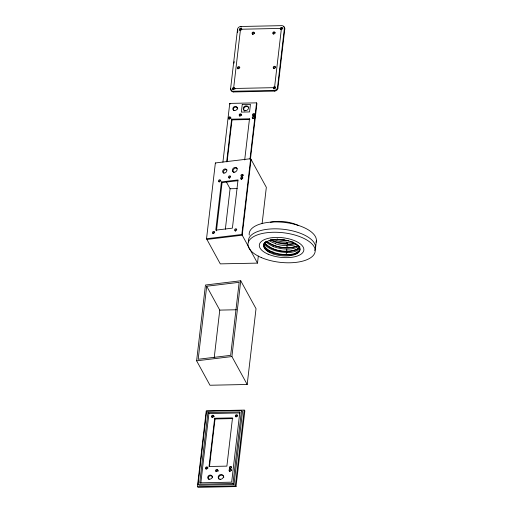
<?xml version="1.0" encoding="UTF-8"?>
<svg xmlns="http://www.w3.org/2000/svg" width="513" height="513" viewBox="0 0 513 513"><rect width="100%" height="100%" fill="white"/><g stroke="black" fill="none" stroke-linecap="round" stroke-linejoin="round"><path stroke-width="0.77" d="M258.334 256.006L257.5 263.111L220.295 263.874L206.534 238.737L215.37 162.954L250.665 158.703L266.337 187.328L262.105 223.642M196.614 360.812L205.45 285.029L240.744 280.778L256.025 308.691L247.189 384.481L209.984 385.244L196.614 360.812L231.908 356.561L247.189 384.481M206.701 286.235L198.185 359.267L230.658 355.355L239.167 282.323L206.701 286.235L219.769 310.108L214.216 357.734M230.619 88.557L237.525 29.305A3.091 2.648 -28.7 0 1 240.821 26.49L281.746 25.65A3.091 2.648 -28.7 0 1 284.401 28.343L284.786 29.042L277.879 88.294A3.091 2.648 -28.7 0 1 274.583 91.109L233.652 91.949A3.091 2.648 -28.7 0 1 230.997 89.249L230.619 88.557A3.091 2.648 -28.7 0 0 233.274 91.25L233.652 91.949M234.037 63.182L234.223 61.605M237.628 32.37L237.814 30.793M222.905 162.185L229.753 103.402L256.545 102.856L256.923 103.555L250.447 159.158M221.411 181.923L215.787 230.151L232.402 228.15L238.026 179.922L221.411 181.923L222.078 182.602L216.454 230.831M226.65 161.864L231.632 119.176L249.491 118.811L249.869 119.503L232.011 119.869L231.632 119.176M227.124 161.775L232.011 119.869M225.354 229.221L230.074 188.739L226.233 181.717M197.402 486.657L206.239 410.875L244.182 410.099L244.861 410.791L236.025 486.574L198.082 487.35L197.402 486.657L235.345 485.882L236.025 486.574M198.082 484.234L206.598 411.202L241.501 410.49L242.502 411.503L233.992 484.535L199.082 485.247L198.082 484.234L232.992 483.515L233.992 484.535M207.925 412.548L199.73 482.823L231.664 482.169L239.853 411.894L207.925 412.548L208.926 413.568L240.052 412.933M200.82 483.054L208.926 413.568M214.652 418.262L209.028 466.49L226.887 466.125L232.511 417.896L214.652 418.262L215.037 418.961L209.503 466.394M244.695 159.921L249.491 118.811M249.972 159.254L256.545 102.856M257.5 263.111L241.828 234.486L250.665 158.703M251.056 159.415L242.219 235.198L206.925 239.449M231.908 356.561L240.744 280.778M277.879 88.294L277.495 87.595L284.401 28.343M232.992 483.515L241.501 410.49M235.345 485.882L244.182 410.099M277.135 239.404L277.212 238.731M286.177 254.448L286.376 252.749L287.017 252.749M286.78 249.305L286.581 251.004L287.286 251.004M286.979 247.561L287.177 245.862L286.632 245.849M287.383 244.117L287.581 242.418A18.019 7.759 8.7 0 1 286.427 242.367M287.819 240.353L286.703 240.642M315.501 248.375L316.386 240.764M299.765 247.516C289.659 254.762 272.852 251.761 264.618 242.854M298.419 245.4C288.486 249.908 275.641 248.016 266.972 241.443M295.174 243.297C286.857 245.265 277.757 243.912 270.261 239.866M222.078 182.602L237.897 180.698M206.534 238.737L241.828 234.486M233.274 91.25L274.199 90.41A3.091 2.648 -28.7 0 0 277.495 87.595M230.074 188.739L237.243 188.592M219.769 310.108L236.48 309.762M215.037 418.961L232.896 418.595M273.076 253.89A13.646 6.002 6.6 0 1 270.184 252.646L269.909 252.479A18 7.919 6.6 0 1 267.792 241.168A18 7.919 6.6 0 1 292.718 242.348L293.289 242.559A16.23 7.144 6.6 0 1 299.489 247.49M273.128 253.929L273.596 254.089A18.211 8.016 6.6 0 0 292.641 255.243A18.211 8.016 6.6 0 0 299.746 247.997M273.455 252.191L272.666 251.889M273.224 246.727L272.935 246.612M292.718 242.348L293.237 242.566M240.821 26.49L241.206 27.189M274.199 90.41L274.583 91.109M237.525 29.305L237.904 30.004M229.753 103.402L230.138 104.101M215.37 162.954L215.755 163.666M299.669 247.49C301.606 252.877 293.943 254.679 290.012 254.948C280.752 255.288 267.831 254.127 263.419 244.752M283.388 26.593A3.091 2.648 -28.7 0 1 284.786 29.042M273.961 89.025A1.161 0.994 -28.7 0 1 275.699 87.537M280.726 29.504A1.161 0.994 -28.7 0 1 281.566 28.132A1.161 0.994 -28.7 0 1 282.913 28.799M239.885 30.523A1.161 0.994 -28.7 0 1 240.373 29.087A1.161 0.994 -28.7 0 1 241.886 29.356M232.87 89.499A1.161 0.994 -28.7 0 1 233.838 88.191A1.161 0.994 -28.7 0 1 235.095 88.98M273.217 34.089A1.167 1 -28.7 0 1 275.218 32.915M252.467 34.166A1.154 0.994 -28.7 0 1 253.364 32.819A1.154 0.994 -28.7 0 1 254.672 33.55M252.781 34.634A1.154 0.994 -28.7 0 1 252.646 34.512M237.987 68.96A1.167 1 -28.7 0 1 239.815 67.549M273.653 68.505A1.167 1 -28.7 0 1 274.263 67.12A1.167 1 -28.7 0 1 275.725 67.434M229.067 119.285A1.161 0.994 -28.7 0 1 229.478 117.663A1.161 0.994 -28.7 0 1 231.049 118.234M252.806 118.721A1.161 0.994 -28.7 0 1 253.108 117.285A1.161 0.994 -28.7 0 1 254.647 117.33A1.161 0.994 -28.7 0 1 254.454 118.766M239.68 116.156A1.161 0.994 -28.7 0 1 240.27 114.662A1.161 0.994 -28.7 0 1 241.764 115.168M252.992 115.701A1.161 0.994 -28.7 0 1 253.627 114.405A1.161 0.994 -28.7 0 1 255.038 114.656A1.161 0.994 -28.7 0 1 254.775 116.009M254.48 116.201A1.161 0.994 -28.7 0 1 253.55 116.265M233.595 110.487A2.315 1.988 -28.7 0 1 234.96 107.217A2.315 1.988 -28.7 0 1 237.711 109.102M244.836 111.09A2.706 2.315 -28.7 0 1 244.534 107.352A2.706 2.315 -28.7 0 1 248.613 107.563M269.934 252.467A18.019 8.272 8.4 0 1 268.645 251.742M283.913 239.385A17.769 7.817 6.6 0 1 283.195 239.321M288.71 240.777A18.019 7.759 8.7 0 1 287.844 240.777M286.786 240.841A18.019 8.195 8.6 0 1 277.732 239.494M284.138 239.712A18 7.919 6.6 0 1 281.284 239.398M296.61 244.226A18.019 7.438 7.7 0 1 287.1 245.721M287.062 247.715A18.019 8.176 8.6 0 1 273.269 245.124M298.021 245.413A18.019 7.766 8.7 0 1 287.094 247.76M273.019 245.009A18.019 8.413 5.6 0 1 266.638 241.219M286.562 245.695A18.019 7.798 8.8 0 1 275.462 243.803M275.654 243.617A18.019 8.157 8.6 0 1 269.043 240.52M286.652 249.068A18.019 7.753 8.7 0 1 273.461 246.618M297.463 247.022A18.019 7.438 7.7 0 1 286.671 249.113M286.677 251.197A18.019 8.445 7.4 0 1 264.605 242.367M273.288 246.381A18.019 8.202 8.5 0 1 266.144 241.815M286.196 252.396A18.019 7.766 8.7 0 1 264.721 244.111M286.183 254.461A18.019 7.778 8.7 0 1 284.67 254.41M296.629 252.633A18.019 7.753 8.7 0 1 286.273 254.628M264.394 245.817A18.019 8.426 5.7 0 1 263.945 243.425M272.525 251.986A18.019 8.445 7.4 0 1 264.49 246.048M284.715 254.538A18.019 8.137 8.7 0 1 273.307 252.3M264.727 244.008A18.019 8.458 7.2 0 1 264.426 243.309M292.872 241.867A18.019 7.458 7.8 0 1 287.485 242.251M287.056 243.463A18.019 7.766 8.7 0 1 270.851 239.545M295.347 243.374A18.019 7.753 8.7 0 1 287.517 244.355M286.363 242.207A18.019 7.804 8.8 0 1 274.218 239.757M274.102 239.834A18.019 8.182 8.6 0 1 272.756 239.263M296.661 249.356A18.019 7.727 8.7 0 1 287.376 251.146M299.412 247.183A18.019 7.445 7.7 0 1 296.732 249.376M297.944 251.691A18.019 7.451 7.8 0 1 296.54 252.595M299.028 247.112A18.019 7.406 7.4 0 1 298.04 251.716M293.07 242.63A18.019 7.4 6 0 1 298.855 246.83M298.752 246.208A18.019 7.4 6 0 1 297.809 246.913M299.759 246.477A18.019 7.4 6 0 1 296.059 250.966M296.104 250.979A18.019 7.477 7.9 0 1 286.914 252.588M268.767 251.697A18.019 8.323 8.2 0 1 264.477 247.753M264.419 247.555A18.019 8.452 7.3 0 1 265.946 241.36M270.364 222.238A22.399 9.856 6.6 0 1 298.483 225.579M248.452 241.969A33.794 14.871 6.6 0 1 284.632 229.433A33.794 14.871 6.6 0 1 314.745 250.511M249.254 235.082A33.794 14.871 6.6 0 1 283.753 222.347A33.794 14.871 6.6 0 1 316.136 242.2M230.914 469.132A1.161 0.994 -28.7 0 1 230.51 469.145M229.786 468.619A1.161 0.994 -28.7 0 1 231.626 467.305M205.976 469.106A1.161 0.994 -28.7 0 1 206.559 467.728A1.161 0.994 -28.7 0 1 208.021 468.023M211.959 417.338A1.161 0.994 -28.7 0 1 212.901 415.94A1.161 0.994 -28.7 0 1 214.165 416.825M235.775 416.851A1.161 0.994 -28.7 0 1 237.795 415.78M229.401 471.184A1.161 0.994 -28.7 0 1 230.318 469.889A1.161 0.994 -28.7 0 1 231.619 470.568M229.715 471.697A1.161 0.994 -28.7 0 1 229.567 471.55M216.114 471.736A1.161 0.994 -28.7 0 1 216.961 470.158A1.161 0.994 -28.7 0 1 218.217 471.223M208.797 479.45A2.315 1.988 -28.7 0 1 209.644 475.974A2.315 1.988 -28.7 0 1 212.619 477.776M219.147 479.341A2.706 2.315 -28.7 0 1 220.34 475.436A2.706 2.315 -28.7 0 1 223.809 477.327M219.128 181.878A1.161 0.911 -44.5 0 1 220.834 180.538M213.126 233.639A1.161 0.911 -44.5 0 1 214.723 232.171M235.352 231.145A1.161 0.911 -44.5 0 1 236.782 229.471M241.302 179.3A1.161 0.911 -44.5 0 1 242.899 177.831M229.292 178.3A1.161 0.911 -44.5 0 1 230.574 176.523M241.7 176.722A1.161 0.911 -44.5 0 1 243.451 175.228M223.623 173.17A2.315 1.828 -44.5 0 1 224.175 170.31A2.315 1.828 -44.5 0 1 227.028 170.034M233.877 172.644A2.706 2.129 -44.5 0 1 233.646 169.277A2.706 2.129 -44.5 0 1 237.179 168.405M240.501 29.241L233.595 88.492L274.519 87.652L281.425 28.407L240.501 29.241M242.245 104.524L241.36 112.103L249.549 111.937L250.434 104.357L242.245 104.524M245.554 110.641A2.706 2.315 -28.7 0 0 248.318 107.025A2.706 2.315 -28.7 0 0 243.816 107.018A2.706 2.315 -28.7 0 0 245.554 110.641M233.421 89.525A1.161 0.994 -28.7 0 0 234.64 87.999A1.161 0.994 -28.7 0 0 232.722 87.954A1.161 0.994 -28.7 0 0 233.421 89.525M274.346 88.691A1.161 0.994 -28.7 0 0 275.564 87.159A1.161 0.994 -28.7 0 0 273.647 87.12A1.161 0.994 -28.7 0 0 274.346 88.691M281.252 29.44A1.161 0.994 -28.7 0 0 282.477 27.914A1.161 0.994 -28.7 0 0 280.553 27.869A1.161 0.994 -28.7 0 0 281.252 29.44M240.328 30.28A1.161 0.994 -28.7 0 0 241.546 28.747A1.161 0.994 -28.7 0 0 239.629 28.702A1.161 0.994 -28.7 0 0 240.328 30.28M273.718 33.929A1.167 1 -28.7 0 0 274.942 32.39A1.167 1 -28.7 0 0 273.006 32.351A1.167 1 -28.7 0 0 273.718 33.929M253.069 34.14A1.154 0.994 -28.7 0 0 254.198 32.563A1.154 0.994 -28.7 0 0 252.268 32.62A1.154 0.994 -28.7 0 0 253.069 34.14M238.468 68.678A1.167 1 -28.7 0 0 239.622 67.094A1.167 1 -28.7 0 0 237.673 67.132A1.167 1 -28.7 0 0 238.468 68.678M274.147 68.357A1.167 1 -28.7 0 0 275.385 66.825A1.167 1 -28.7 0 0 273.455 66.767A1.167 1 -28.7 0 0 274.147 68.357M253.198 118.388A1.161 0.994 -28.7 0 0 254.416 116.861A1.161 0.994 -28.7 0 0 252.492 116.817A1.161 0.994 -28.7 0 0 253.198 118.388M229.388 118.875A1.161 0.994 -28.7 0 0 230.606 117.349A1.161 0.994 -28.7 0 0 228.683 117.304A1.161 0.994 -28.7 0 0 229.388 118.875M253.518 115.63A1.161 0.994 -28.7 0 0 254.737 114.104A1.161 0.994 -28.7 0 0 252.819 114.059A1.161 0.994 -28.7 0 0 253.518 115.63M240.122 115.906A1.161 0.994 -28.7 0 0 241.341 114.38A1.161 0.994 -28.7 0 0 239.424 114.335A1.161 0.994 -28.7 0 0 240.122 115.906M234.749 110.519A2.315 1.988 -28.7 0 0 237.192 107.461A2.315 1.988 -28.7 0 0 233.344 107.371A2.315 1.988 -28.7 0 0 234.749 110.519M268.113 254.172A22.399 9.856 6.6 0 0 303.69 250.851A22.399 9.856 6.6 0 0 272.948 237.59A22.399 9.856 6.6 0 0 268.113 254.172M261.264 257.545A33.794 14.871 6.6 0 0 314.931 252.537A33.794 14.871 6.6 0 0 268.555 232.53A33.794 14.871 6.6 0 0 261.264 257.545M206.463 468.946A1.161 0.994 -28.7 0 0 207.682 467.42A1.161 0.994 -28.7 0 0 205.764 467.375A1.161 0.994 -28.7 0 0 206.463 468.946M212.491 417.274A1.161 0.994 -28.7 0 0 213.709 415.748A1.161 0.994 -28.7 0 0 211.786 415.703A1.161 0.994 -28.7 0 0 212.491 417.274M236.301 416.787A1.161 0.994 -28.7 0 0 237.519 415.261A1.161 0.994 -28.7 0 0 235.595 415.216A1.161 0.994 -28.7 0 0 236.301 416.787M230.279 468.459A1.161 0.994 -28.7 0 0 231.498 466.926A1.161 0.994 -28.7 0 0 229.574 466.888A1.161 0.994 -28.7 0 0 230.279 468.459M216.563 471.485A1.161 0.994 -28.7 0 0 217.781 469.959A1.161 0.994 -28.7 0 0 215.858 469.914A1.161 0.994 -28.7 0 0 216.563 471.485M229.959 471.216A1.161 0.994 -28.7 0 0 231.177 469.684A1.161 0.994 -28.7 0 0 229.253 469.639A1.161 0.994 -28.7 0 0 229.959 471.216M209.663 479.187A2.315 1.988 -28.7 0 0 212.1 476.135A2.315 1.988 -28.7 0 0 208.259 476.045A2.315 1.988 -28.7 0 0 209.663 479.187M220.404 479.309A2.706 2.315 -28.7 0 0 223.251 475.743A2.706 2.315 -28.7 0 0 218.769 475.647A2.706 2.315 -28.7 0 0 220.404 479.309M241.687 179.127A1.161 0.911 -44.5 0 0 242.527 177.376A1.161 0.911 -44.5 0 0 240.719 177.876A1.161 0.911 -44.5 0 0 241.687 179.127M219.538 181.794A1.161 0.911 -44.5 0 0 220.378 180.05A1.161 0.911 -44.5 0 0 218.57 180.544A1.161 0.911 -44.5 0 0 219.538 181.794M213.517 233.466A1.161 0.911 -44.5 0 0 214.357 231.716A1.161 0.911 -44.5 0 0 212.542 232.216A1.161 0.911 -44.5 0 0 213.517 233.466M235.666 230.799A1.161 0.911 -44.5 0 0 236.506 229.048A1.161 0.911 -44.5 0 0 234.697 229.548A1.161 0.911 -44.5 0 0 235.666 230.799M242.014 176.369A1.161 0.911 -44.5 0 0 242.848 174.625A1.161 0.911 -44.5 0 0 241.039 175.119A1.161 0.911 -44.5 0 0 242.014 176.369M229.555 177.876A1.161 0.911 -44.5 0 0 230.388 176.126A1.161 0.911 -44.5 0 0 228.58 176.619A1.161 0.911 -44.5 0 0 229.555 177.876M224.809 172.996A2.315 1.828 -44.5 0 0 226.489 169.502A2.315 1.828 -44.5 0 0 222.866 170.489A2.315 1.828 -44.5 0 0 224.809 172.996M234.877 172.118A2.706 2.129 -44.5 0 0 236.826 168.04A2.706 2.129 -44.5 0 0 232.607 169.194A2.706 2.129 -44.5 0 0 234.877 172.118"/></g></svg>
